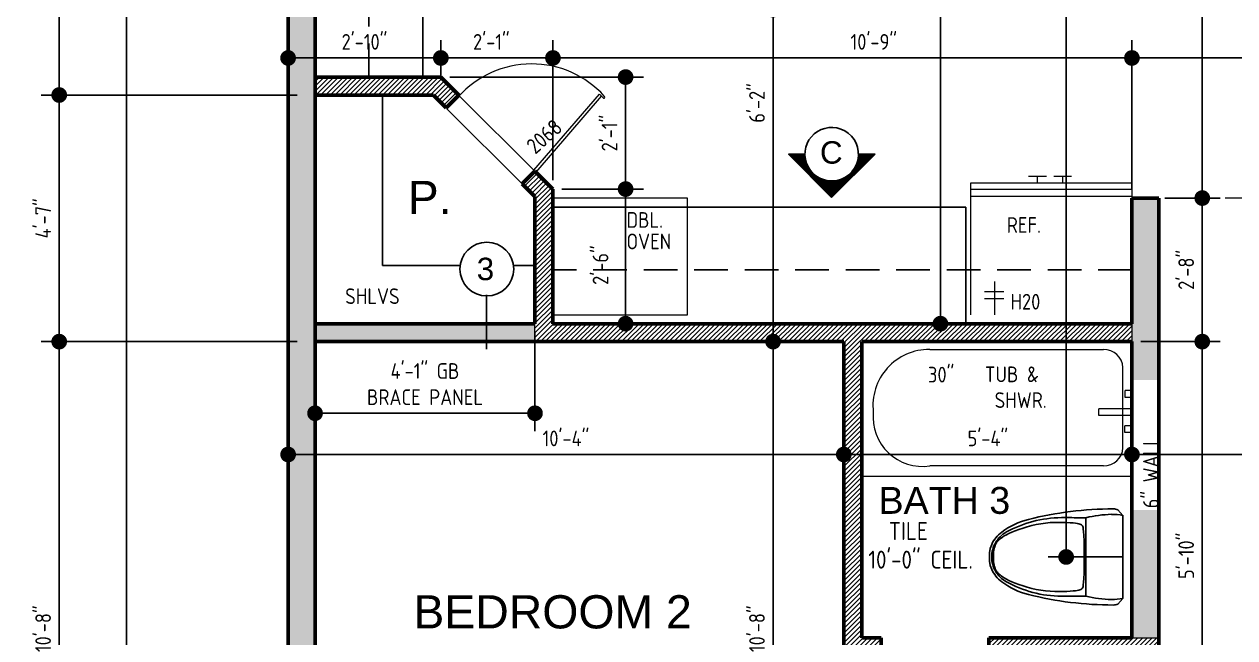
# Model space of a CAD drawing. Header units: feet. Extents: x 57903 to 63568, y -124112 to -112262.
# Drawn here: x 58261.1 to 58530.8, y -112778.9 to -112642.1 of the extents above; entities that cross this region are included whole.
import ezdxf

# ---------------------------------------------------------------- set-up
doc = ezdxf.new("R2010")
doc.units = ezdxf.units.FT
doc.header["$LTSCALE"] = 30
doc.header["$MEASUREMENT"] = 0
for name, pattern in [('DASHED2', [0.375, 0.25, -0.125]), ('HIDDEN', [0.375, 0.25, -0.125]), ('Solid', [0])]:
    doc.linetypes.add(name, pattern=pattern)
for name, color, linetype, lineweight in [('2', 2, 'Continuous', 35), ('DIMS', 137, 'Continuous', 15), ('DOORS', 157, 'Continuous', 9), ('DOORTEXT', 253, 'Continuous', 20), ('ELECTRICAL WALLS', 65, 'Continuous', 9), ('HATCH', 123, 'Continuous', 0), ('L1', 251, 'Continuous', 13), ('ROOM LBLS', 253, 'Continuous', 30), ('TEXT LBLS', 81, 'Continuous', 18), ('WALLS', 7, 'Continuous', 60)]:
    doc.layers.add(name, color=color, linetype=linetype, lineweight=lineweight)
doc.layers.add('CABS-FLOORPLAN', color=4, linetype='Continuous')
doc.layers.add('TEXT', color=7, linetype='Continuous')
doc.styles.add('ARCH', font='ARCHITXT.SHX')
doc.styles.add('SWIS72', font='swissel.ttf', dxfattribs={"height": 4.5})
doc.styles.add('TEXT1', font='ARCHITXT.shx')
doc.dimstyles.new('ARCHITECTURAL', dxfattribs={"dimtxt": 3.5, "dimasz": 3.5, "dimexe": 4, "dimexo": 2, "dimgap": 1.5, "dimtad": 1, "dimdec": 1, "dimzin": 3, "dimdsep": 46, "dimlunit": 4, "dimtxsty": 'ARCH', "dimblk": 'DOT', "dimcen": 0.0625, "dimadec": 0, "dimazin": 0, "dimtfac": 1, "dimtdec": 1, "dimtix": 1, "dimtofl": 0, "dimtmove": 1, "dimatfit": 2, "dimldrblk": 'DOTSMALL', "dimfxl": 1, "dimtolj": 1, "dimtzin": 0, "dimarcsym": 0})
pattern_1 = [(45, (-4579.4019, 10781.86935), (-0.530330086, 0.530330086), [])]

# ---------------------------------------------------------------- blocks, each defined once
blk = doc.blocks.new('TOILET1')
at = {"layer": 'CABS-FLOORPLAN', "color": 12}
for p, q in [((8.75, -10.25), (-8.75, -10.25)), ((-8.75, -10.25), (-8.71, -11.13)), ((8.75, -10.25), (8.71, -11.13))]:
    blk.add_line(p, q, dxfattribs=at)
blk.add_lwpolyline([(10.51, -3.11), (9.25, -2), (-9.25, -2), (-10.51, -3.11, 0.093331), (-10.71, -4.17, 0.061565), (-8.38, -23.04, 0.101081), (-5.53, -29.02, 0.125084), (-2.79, -31.24), (-1.9, -31.57), (-0.95, -31.74), (0, -31.77), (0.95, -31.74), (1.9, -31.57), (2.79, -31.24, 0.119506), (5.53, -29.02, 0.09972), (8.38, -23.04, 0.061521), (10.71, -4.17, 0.093352)], format="xyb", close=True, dxfattribs=at)
for points in [[(0, -10.65), (-2.05, -10.66), (-3.62, -10.68), (-4.8, -10.72), (-5.64, -10.77), (-6.21, -10.83), (-6.57, -10.89), (-6.79, -10.97), (-6.93, -11.05), (-6.93, -11.05), (-7.05, -11.14), (-7.15, -11.25), (-7.24, -11.4), (-7.32, -11.59), (-7.39, -11.84), (-7.46, -12.18), (-7.52, -12.6), (-7.58, -13.12), (-7.58, -13.12), (-7.63, -13.76), (-7.68, -14.51), (-7.71, -15.34), (-7.71, -16.24), (-7.7, -17.2), (-7.65, -18.21), (-7.55, -19.24), (-7.42, -20.28), (-7.42, -20.28), (-7.23, -21.31), (-7, -22.33), (-6.74, -23.33), (-6.45, -24.27), (-6.15, -25.17), (-5.83, -26), (-5.52, -26.75), (-5.22, -27.41), (-5.22, -27.41), (-4.94, -27.97), (-4.68, -28.44), (-4.44, -28.82), (-4.22, -29.13), (-4.02, -29.38), (-3.83, -29.58), (-3.67, -29.74), (-3.53, -29.87), (-3.53, -29.87), (-3.41, -29.98), (-3.3, -30.07), (-3.2, -30.14), (-3.1, -30.21), (-3.01, -30.27), (-2.91, -30.32), (-2.79, -30.38), (-2.66, -30.44), (-2.66, -30.44), (-2.51, -30.5), (-2.32, -30.57), (-2.09, -30.63), (-1.82, -30.7), (-1.48, -30.75), (-1.07, -30.81), (-0.58, -30.85), (0, -30.88)], [(0, -10.65), (2.05, -10.66), (3.62, -10.68), (4.8, -10.72), (5.64, -10.77), (6.21, -10.83), (6.57, -10.89), (6.79, -10.97), (6.93, -11.05), (6.93, -11.05), (7.05, -11.14), (7.15, -11.25), (7.24, -11.4), (7.32, -11.59), (7.39, -11.84), (7.46, -12.18), (7.52, -12.6), (7.58, -13.12), (7.58, -13.12), (7.63, -13.76), (7.68, -14.51), (7.71, -15.34), (7.71, -16.24), (7.7, -17.2), (7.65, -18.21), (7.55, -19.24), (7.42, -20.28), (7.42, -20.28), (7.23, -21.31), (7, -22.33), (6.74, -23.33), (6.45, -24.27), (6.15, -25.17), (5.83, -26), (5.52, -26.75), (5.22, -27.41), (5.22, -27.41), (4.94, -27.97), (4.68, -28.44), (4.44, -28.82), (4.22, -29.13), (4.02, -29.38), (3.83, -29.58), (3.67, -29.74), (3.53, -29.87), (3.53, -29.87), (3.41, -29.98), (3.3, -30.07), (3.2, -30.14), (3.1, -30.21), (3.01, -30.27), (2.91, -30.32), (2.79, -30.38), (2.66, -30.44), (2.66, -30.44), (2.51, -30.5), (2.32, -30.57), (2.09, -30.63), (1.82, -30.7), (1.48, -30.75), (1.07, -30.81), (0.58, -30.85), (0, -30.88)]]:
    blk.add_lwpolyline(points, dxfattribs=at)
for centre, radius, start, end in [((3.49, -4.54), 12.99, 168.7413, 180), ((-3.49, -4.54), 12.99, 0, 11.2587), ((19.71, -3.61), 29.23, 181.8205, 193.1357), ((-19.71, -3.61), 29.23, 346.8643, 358.1795), ((90.56, -14.61), 99.33, 177.9943, 180.6406), ((-90.56, -14.61), 99.33, 359.3594, 2.0057), ((17.19, -15.43), 25.96, 180.6406, 209.1162), ((-17.19, -15.43), 25.96, 330.8838, 359.3594), ((-0.15, -25.09), 6.11, 209.1162, 239.5441), ((0.15, -25.09), 6.11, 300.4559, 330.8838), ((0.04, -24.77), 6.48, 239.5441, 269.6202), ((-0.04, -24.77), 6.48, 270.3798, 300.4559)]:
    blk.add_arc(centre, radius, start, end, dxfattribs=at)
blk = doc.blocks.new('_Dot')
at = {"layer": 'DIMS', "color": 0, "lineweight": -2}
blk.add_line((-0.5, 0), (-1, 0), dxfattribs=at)
at = {"layer": 'DIMS', "color": 0, "const_width": 0.5}
blk.add_lwpolyline([(-0.25, 0, 1), (0.25, 0, 1)], format="xyb", close=True, dxfattribs=at)
blk = doc.blocks.new('*D440')
at = {"layer": 'Defpoints', "color": 0, "linetype": 'Solid', "transparency": 16777216}
for p in [(58507.91, -112738.03), (58507.91, -112748.87), (58569.91, -112750.87)]:
    blk.add_point(p, dxfattribs=at)
at = {"layer": 'DIMS', "color": 0, "linetype": 'Solid', "lineweight": -2, "transparency": 16777216}
for p, q in [((58507.91, -112746.87), (58507.91, -112734.03)), ((58569.91, -112748.87), (58569.91, -112734.03)), ((58566.41, -112738.03), (58511.41, -112738.03))]:
    blk.add_line(p, q, dxfattribs=at)
at = {"layer": 'DIMS', "color": 0, "linetype": 'Solid', "lineweight": -2, "transparency": 16777216, "xscale": 3.5, "yscale": 3.5, "zscale": 3.5, "rotation": 180}
blk.add_blockref('_Dot', (58507.91, -112738.03), dxfattribs=at)
at = {"layer": 'DIMS', "color": 0, "linetype": 'Solid', "lineweight": -2, "transparency": 16777216, "xscale": 3.5, "yscale": 3.5, "zscale": 3.5}
blk.add_blockref('_Dot', (58569.91, -112738.03), dxfattribs=at)
at = {"layer": 'DIMS', "color": 0, "linetype": 'Solid', "transparency": 16777216, "insert": (58541.03, -112734.45), "char_height": 3.5, "attachment_point": 5, "style": 'ARCH'}
blk.add_mtext('\\A1;5\'-2"', dxfattribs=at)
blk = doc.blocks.new('_DotSmall')
at = {"layer": 'DIMS', "color": 0, "const_width": 0.5}
blk.add_lwpolyline([(-0.0625, 0, 1), (0.0625, 0, 1)], format="xyb", close=True, dxfattribs=at)
blk = doc.blocks.new('*D441')
at = {"layer": 'Defpoints', "color": 0, "linetype": 'Solid', "transparency": 16777216}
for p in [(58443.72, -112738.03), (58443.72, -112742.87), (58507.91, -112748.87)]:
    blk.add_point(p, dxfattribs=at)
at = {"layer": 'DIMS', "color": 0, "linetype": 'Solid', "lineweight": -2, "transparency": 16777216}
for p, q in [((58443.72, -112740.87), (58443.72, -112734.03)), ((58507.91, -112746.87), (58507.91, -112734.03)), ((58504.41, -112738.03), (58447.22, -112738.03))]:
    blk.add_line(p, q, dxfattribs=at)
at = {"layer": 'DIMS', "color": 0, "linetype": 'Solid', "lineweight": -2, "transparency": 16777216, "xscale": 3.5, "yscale": 3.5, "zscale": 3.5, "rotation": 180}
blk.add_blockref('_Dot', (58443.72, -112738.03), dxfattribs=at)
at = {"layer": 'DIMS', "color": 0, "linetype": 'Solid', "lineweight": -2, "transparency": 16777216, "xscale": 3.5, "yscale": 3.5, "zscale": 3.5}
blk.add_blockref('_Dot', (58507.91, -112738.03), dxfattribs=at)
at = {"layer": 'DIMS', "color": 0, "linetype": 'Solid', "transparency": 16777216, "insert": (58475.81, -112734.45), "char_height": 3.5, "attachment_point": 5, "style": 'ARCH'}
blk.add_mtext('\\A1;5\'-4"', dxfattribs=at)
blk = doc.blocks.new('*D442')
at = {"layer": 'Defpoints', "color": 0, "linetype": 'Solid', "transparency": 16777216}
for p in [(58319.91, -112738.03), (58443.72, -112742.87), (58319.91, -112750.42)]:
    blk.add_point(p, dxfattribs=at)
at = {"layer": 'DIMS', "color": 0, "linetype": 'Solid', "lineweight": -2, "transparency": 16777216}
for p, q in [((58319.91, -112748.42), (58319.91, -112734.03)), ((58443.72, -112740.87), (58443.72, -112734.03)), ((58440.22, -112738.03), (58323.41, -112738.03))]:
    blk.add_line(p, q, dxfattribs=at)
at = {"layer": 'DIMS', "color": 0, "linetype": 'Solid', "lineweight": -2, "transparency": 16777216, "xscale": 3.5, "yscale": 3.5, "zscale": 3.5, "rotation": 180}
blk.add_blockref('_Dot', (58319.91, -112738.03), dxfattribs=at)
at = {"layer": 'DIMS', "color": 0, "linetype": 'Solid', "lineweight": -2, "transparency": 16777216, "xscale": 3.5, "yscale": 3.5, "zscale": 3.5}
blk.add_blockref('_Dot', (58443.72, -112738.03), dxfattribs=at)
at = {"layer": 'DIMS', "color": 0, "linetype": 'Solid', "transparency": 16777216, "insert": (58381.81, -112734.45), "char_height": 3.5, "attachment_point": 5, "style": 'ARCH'}
blk.add_mtext('\\A1;10\'-4"', dxfattribs=at)
blk = doc.blocks.new('*D581')
at = {"layer": 'Defpoints', "color": 0, "linetype": 'Solid', "transparency": 16777216}
for p in [(58569.91, -112649.64), (58507.91, -112680.87), (58569.91, -112680.87)]:
    blk.add_point(p, dxfattribs=at)
at = {"layer": 'DIMS', "color": 0, "linetype": 'Solid', "lineweight": -2, "transparency": 16777216}
for p, q in [((58507.91, -112678.87), (58507.91, -112645.64)), ((58569.91, -112678.87), (58569.91, -112645.64)), ((58511.41, -112649.64), (58566.41, -112649.64))]:
    blk.add_line(p, q, dxfattribs=at)
at = {"layer": 'DIMS', "color": 0, "linetype": 'Solid', "lineweight": -2, "transparency": 16777216, "xscale": 3.5, "yscale": 3.5, "zscale": 3.5, "rotation": 180}
blk.add_blockref('_Dot', (58507.91, -112649.64), dxfattribs=at)
at = {"layer": 'DIMS', "color": 0, "linetype": 'Solid', "lineweight": -2, "transparency": 16777216, "xscale": 3.5, "yscale": 3.5, "zscale": 3.5}
blk.add_blockref('_Dot', (58569.91, -112649.64), dxfattribs=at)
at = {"layer": 'DIMS', "color": 0, "linetype": 'Solid', "transparency": 16777216, "insert": (58538.91, -112646.05), "char_height": 3.5, "attachment_point": 5, "style": 'ARCH'}
blk.add_mtext('\\A1;5\'-2"', dxfattribs=at)
blk = doc.blocks.new('*D491')
at = {"layer": 'Defpoints', "color": 0, "linetype": 'Solid', "transparency": 16777216}
for p in [(58283.91, -112465.87), (58318.91, -112465.87, -0.39), (58306.59, -112810.87)]:
    blk.add_point(p, dxfattribs=at)
at = {"layer": 'DIMS', "color": 0, "linetype": 'Solid', "lineweight": -2, "transparency": 16777216}
for p, q in [((58316.91, -112465.87), (58279.91, -112465.87)), ((58283.91, -112807.37), (58283.91, -112469.37)), ((58304.59, -112810.87), (58279.91, -112810.87))]:
    blk.add_line(p, q, dxfattribs=at)
at = {"layer": 'DIMS', "color": 0, "linetype": 'Solid', "lineweight": -2, "transparency": 16777216, "xscale": 3.5, "yscale": 3.5, "zscale": 3.5}
for p, rotation in [((58283.91, -112465.87), 90), ((58283.91, -112810.87), 270)]:
    blk.add_blockref('_Dot', p, dxfattribs=dict(at, rotation=rotation))
at = {"layer": 'DIMS', "color": 0, "linetype": 'Solid', "transparency": 16777216, "insert": (58280.33, -112603.97), "char_height": 3.5, "attachment_point": 5, "rotation": 90, "style": 'ARCH'}
blk.add_mtext('\\A1;28\'-9"', dxfattribs=at)
blk = doc.blocks.new('*D497')
at = {"layer": 'Defpoints', "color": 0, "linetype": 'Solid', "transparency": 16777216}
for p in [(58268.91, -112712.87), (58323.91, -112712.87), (58323.91, -112840.87)]:
    blk.add_point(p, dxfattribs=at)
at = {"layer": 'DIMS', "color": 0, "linetype": 'Solid', "lineweight": -2, "transparency": 16777216}
for p, q in [((58321.91, -112712.87), (58264.91, -112712.87)), ((58268.91, -112837.37), (58268.91, -112716.37)), ((58321.91, -112840.87), (58264.91, -112840.87))]:
    blk.add_line(p, q, dxfattribs=at)
at = {"layer": 'DIMS', "color": 0, "linetype": 'Solid', "lineweight": -2, "transparency": 16777216, "xscale": 3.5, "yscale": 3.5, "zscale": 3.5}
for p, rotation in [((58268.91, -112712.87), 90), ((58268.91, -112840.87), 270)]:
    blk.add_blockref('_Dot', p, dxfattribs=dict(at, rotation=rotation))
at = {"layer": 'DIMS', "color": 0, "linetype": 'Solid', "transparency": 16777216, "insert": (58265.33, -112776.87), "char_height": 3.5, "attachment_point": 5, "rotation": 90, "style": 'ARCH'}
blk.add_mtext('\\A1;10\'-8"', dxfattribs=at)
blk = doc.blocks.new('*D498')
at = {"layer": 'Defpoints', "color": 0, "linetype": 'Solid', "transparency": 16777216}
for p in [(58268.91, -112657.9), (58323.91, -112657.9), (58323.91, -112712.87)]:
    blk.add_point(p, dxfattribs=at)
at = {"layer": 'DIMS', "color": 0, "linetype": 'Solid', "lineweight": -2, "transparency": 16777216}
for p, q in [((58321.91, -112657.9), (58264.91, -112657.9)), ((58268.91, -112709.37), (58268.91, -112661.4)), ((58321.91, -112712.87), (58264.91, -112712.87))]:
    blk.add_line(p, q, dxfattribs=at)
at = {"layer": 'DIMS', "color": 0, "linetype": 'Solid', "lineweight": -2, "transparency": 16777216, "xscale": 3.5, "yscale": 3.5, "zscale": 3.5}
for p, rotation in [((58268.91, -112657.9), 90), ((58268.91, -112712.87), 270)]:
    blk.add_blockref('_Dot', p, dxfattribs=dict(at, rotation=rotation))
at = {"layer": 'DIMS', "color": 0, "linetype": 'Solid', "transparency": 16777216, "insert": (58265.33, -112685.39), "char_height": 3.5, "attachment_point": 5, "rotation": 90, "style": 'ARCH'}
blk.add_mtext('\\A1;4\'-7"', dxfattribs=at)
blk = doc.blocks.new('*D499')
at = {"layer": 'Defpoints', "color": 0, "linetype": 'Solid', "transparency": 16777216}
for p in [(58253.91, -112396.87), (58319.91, -112396.87), (58319.91, -113188.87)]:
    blk.add_point(p, dxfattribs=at)
at = {"layer": 'DIMS', "color": 0, "linetype": 'Solid', "lineweight": -2, "transparency": 16777216}
for p, q in [((58317.91, -112396.87), (58249.91, -112396.87)), ((58253.91, -113185.37), (58253.91, -112400.37)), ((58317.91, -113188.87), (58249.91, -113188.87))]:
    blk.add_line(p, q, dxfattribs=at)
at = {"layer": 'DIMS', "color": 0, "linetype": 'Solid', "lineweight": -2, "transparency": 16777216, "xscale": 3.5, "yscale": 3.5, "zscale": 3.5}
for p, rotation in [((58253.91, -112396.87), 90), ((58253.91, -113188.87), 270)]:
    blk.add_blockref('_Dot', p, dxfattribs=dict(at, rotation=rotation))
at = {"layer": 'DIMS', "color": 0, "linetype": 'Solid', "transparency": 16777216, "insert": (58250.33, -112792.87), "char_height": 3.5, "attachment_point": 5, "rotation": 90, "style": 'ARCH'}
blk.add_mtext('\\A1;66\'-0"', dxfattribs=at)
blk = doc.blocks.new('*D501')
at = {"layer": 'Defpoints', "color": 0, "linetype": 'Solid', "transparency": 16777216}
for p in [(58268.91, -112396.87), (58319.91, -112396.87), (58323.91, -112657.9)]:
    blk.add_point(p, dxfattribs=at)
at = {"layer": 'DIMS', "color": 0, "linetype": 'Solid', "lineweight": -2, "transparency": 16777216}
for p, q in [((58317.91, -112396.87), (58264.91, -112396.87)), ((58268.91, -112654.4), (58268.91, -112400.37)), ((58321.91, -112657.9), (58264.91, -112657.9))]:
    blk.add_line(p, q, dxfattribs=at)
at = {"layer": 'DIMS', "color": 0, "linetype": 'Solid', "lineweight": -2, "transparency": 16777216, "xscale": 3.5, "yscale": 3.5, "zscale": 3.5}
for p, rotation in [((58268.91, -112396.87), 90), ((58268.91, -112657.9), 270)]:
    blk.add_blockref('_Dot', p, dxfattribs=dict(at, rotation=rotation))
at = {"layer": 'DIMS', "color": 0, "linetype": 'Solid', "transparency": 16777216, "insert": (58265.33, -112527.39), "char_height": 3.5, "attachment_point": 5, "rotation": 90, "style": 'ARCH'}
blk.add_mtext('\\A1;21\'-9"', dxfattribs=at)
blk = doc.blocks.new('*D505')
at = {"layer": 'Defpoints', "color": 0, "linetype": 'Solid', "transparency": 16777216}
for p in [(58404.56, -112712.87), (58427.95, -112712.87), (58404.56, -112840.87)]:
    blk.add_point(p, dxfattribs=at)
at = {"layer": 'DIMS', "color": 0, "linetype": 'Solid', "lineweight": -2, "transparency": 16777216}
for p, q in [((58406.56, -112712.87), (58431.95, -112712.87)), ((58427.95, -112837.37), (58427.95, -112716.37)), ((58406.56, -112840.87), (58431.95, -112840.87))]:
    blk.add_line(p, q, dxfattribs=at)
at = {"layer": 'DIMS', "color": 0, "linetype": 'Solid', "lineweight": -2, "transparency": 16777216, "xscale": 3.5, "yscale": 3.5, "zscale": 3.5}
for p, rotation in [((58427.95, -112712.87), 90), ((58427.95, -112840.87), 270)]:
    blk.add_blockref('_Dot', p, dxfattribs=dict(at, rotation=rotation))
at = {"layer": 'DIMS', "color": 0, "linetype": 'Solid', "transparency": 16777216, "insert": (58424.37, -112776.87), "char_height": 3.5, "attachment_point": 5, "rotation": 90, "style": 'ARCH'}
blk.add_mtext('\\A1;10\'-8"', dxfattribs=at)
blk = doc.blocks.new('*D510')
at = {"layer": 'Defpoints', "color": 0, "linetype": 'Solid', "transparency": 16777216}
for p in [(58507.91, -112712.87), (58523.58, -112712.87), (58509.91, -112782.87)]:
    blk.add_point(p, dxfattribs=at)
at = {"layer": 'DIMS', "color": 0, "linetype": 'Solid', "lineweight": -2, "transparency": 16777216}
for p, q in [((58509.91, -112712.87), (58527.58, -112712.87)), ((58523.58, -112779.37), (58523.58, -112716.37)), ((58511.91, -112782.87), (58527.58, -112782.87))]:
    blk.add_line(p, q, dxfattribs=at)
at = {"layer": 'DIMS', "color": 0, "linetype": 'Solid', "lineweight": -2, "transparency": 16777216, "xscale": 3.5, "yscale": 3.5, "zscale": 3.5}
for p, rotation in [((58523.58, -112712.87), 90), ((58523.58, -112782.87), 270)]:
    blk.add_blockref('_Dot', p, dxfattribs=dict(at, rotation=rotation))
at = {"layer": 'DIMS', "color": 0, "linetype": 'Solid', "transparency": 16777216, "insert": (58520, -112760.63), "char_height": 3.5, "attachment_point": 5, "rotation": 90, "style": 'ARCH'}
blk.add_mtext('\\A1;5\'-10"', dxfattribs=at)
blk = doc.blocks.new('*D511')
at = {"layer": 'Defpoints', "color": 0, "linetype": 'Solid', "transparency": 16777216}
for p in [(58512.89, -112396.87), (58523.58, -112396.87), (58513.24, -112680.87)]:
    blk.add_point(p, dxfattribs=at)
at = {"layer": 'DIMS', "color": 0, "linetype": 'Solid', "lineweight": -2, "transparency": 16777216}
for p, q in [((58514.89, -112396.87), (58527.58, -112396.87)), ((58523.58, -112677.37), (58523.58, -112400.37)), ((58515.24, -112680.87), (58527.58, -112680.87))]:
    blk.add_line(p, q, dxfattribs=at)
at = {"layer": 'DIMS', "color": 0, "linetype": 'Solid', "lineweight": -2, "transparency": 16777216, "xscale": 3.5, "yscale": 3.5, "zscale": 3.5}
for p, rotation in [((58523.58, -112396.87), 90), ((58523.58, -112680.87), 270)]:
    blk.add_blockref('_Dot', p, dxfattribs=dict(at, rotation=rotation))
at = {"layer": 'DIMS', "color": 0, "linetype": 'Solid', "transparency": 16777216, "insert": (58520, -112484.74), "char_height": 3.5, "attachment_point": 5, "rotation": 90, "style": 'ARCH'}
blk.add_mtext('\\A1;23\'-8"', dxfattribs=at)
blk = doc.blocks.new('*D550')
at = {"layer": 'Defpoints', "color": 0, "linetype": 'Solid', "transparency": 16777216}
for p in [(58493.25, -112396.87), (58498.64, -112396.87), (58507.91, -112760.87)]:
    blk.add_point(p, dxfattribs=at)
at = {"layer": 'DIMS', "color": 0, "linetype": 'Solid', "lineweight": -2, "transparency": 16777216}
for p, q in [((58496.64, -112396.87), (58489.25, -112396.87)), ((58493.25, -112757.37), (58493.25, -112400.37)), ((58505.91, -112760.87), (58489.25, -112760.87))]:
    blk.add_line(p, q, dxfattribs=at)
at = {"layer": 'DIMS', "color": 0, "linetype": 'Solid', "lineweight": -2, "transparency": 16777216, "xscale": 3.5, "yscale": 3.5, "zscale": 3.5}
for p, rotation in [((58493.25, -112396.87), 90), ((58493.25, -112760.87), 270)]:
    blk.add_blockref('_Dot', p, dxfattribs=dict(at, rotation=rotation))
at = {"layer": 'DIMS', "color": 0, "linetype": 'Solid', "transparency": 16777216, "insert": (58489.67, -112465.08), "char_height": 3.5, "attachment_point": 5, "rotation": 90, "style": 'ARCH'}
blk.add_mtext('\\A1;30\'-4" TO CL. TO W.C.', dxfattribs=at)
blk = doc.blocks.new('*D575')
at = {"layer": 'Defpoints', "color": 0, "linetype": 'Solid', "transparency": 16777216}
for p in [(58378.91, -112649.64), (58353.94, -112656.28), (58378.91, -112678.87)]:
    blk.add_point(p, dxfattribs=at)
at = {"layer": 'DIMS', "color": 0, "linetype": 'Solid', "lineweight": -2, "transparency": 16777216}
for p, q in [((58353.94, -112654.28), (58353.94, -112645.64)), ((58378.91, -112676.87), (58378.91, -112645.64)), ((58357.44, -112649.64), (58375.41, -112649.64))]:
    blk.add_line(p, q, dxfattribs=at)
at = {"layer": 'DIMS', "color": 0, "linetype": 'Solid', "lineweight": -2, "transparency": 16777216, "xscale": 3.5, "yscale": 3.5, "zscale": 3.5, "rotation": 180}
blk.add_blockref('_Dot', (58353.94, -112649.64), dxfattribs=at)
at = {"layer": 'DIMS', "color": 0, "linetype": 'Solid', "lineweight": -2, "transparency": 16777216, "xscale": 3.5, "yscale": 3.5, "zscale": 3.5}
blk.add_blockref('_Dot', (58378.91, -112649.64), dxfattribs=at)
at = {"layer": 'DIMS', "color": 0, "linetype": 'Solid', "transparency": 16777216, "insert": (58365.19, -112646.05), "char_height": 3.5, "attachment_point": 5, "style": 'ARCH'}
blk.add_mtext('\\A1;2\'-1"', dxfattribs=at)
blk = doc.blocks.new('*D576')
at = {"layer": 'Defpoints', "color": 0, "linetype": 'Solid', "transparency": 16777216}
for p in [(58507.91, -112649.64), (58378.91, -112678.87), (58507.91, -112680.87)]:
    blk.add_point(p, dxfattribs=at)
at = {"layer": 'DIMS', "color": 0, "linetype": 'Solid', "lineweight": -2, "transparency": 16777216}
for p, q in [((58378.91, -112676.87), (58378.91, -112645.64)), ((58507.91, -112678.87), (58507.91, -112645.64)), ((58382.41, -112649.64), (58504.41, -112649.64))]:
    blk.add_line(p, q, dxfattribs=at)
at = {"layer": 'DIMS', "color": 0, "linetype": 'Solid', "lineweight": -2, "transparency": 16777216, "xscale": 3.5, "yscale": 3.5, "zscale": 3.5, "rotation": 180}
blk.add_blockref('_Dot', (58378.91, -112649.64), dxfattribs=at)
at = {"layer": 'DIMS', "color": 0, "linetype": 'Solid', "lineweight": -2, "transparency": 16777216, "xscale": 3.5, "yscale": 3.5, "zscale": 3.5}
blk.add_blockref('_Dot', (58507.91, -112649.64), dxfattribs=at)
at = {"layer": 'DIMS', "color": 0, "linetype": 'Solid', "transparency": 16777216, "insert": (58450.4, -112646.05), "char_height": 3.5, "attachment_point": 5, "style": 'ARCH'}
blk.add_mtext('\\A1;10\'-9"', dxfattribs=at)
blk = doc.blocks.new('*D475')
at = {"layer": 'Defpoints', "color": 0, "linetype": 'Solid', "transparency": 16777216}
for p in [(58378.91, -112678.87), (58395.1, -112678.87), (58378.91, -112708.87)]:
    blk.add_point(p, dxfattribs=at)
at = {"layer": 'DIMS', "color": 0, "linetype": 'Solid', "lineweight": -2, "transparency": 16777216}
for p, q in [((58380.91, -112678.87), (58399.1, -112678.87)), ((58395.1, -112705.37), (58395.1, -112682.37)), ((58380.91, -112708.87), (58399.1, -112708.87))]:
    blk.add_line(p, q, dxfattribs=at)
at = {"layer": 'DIMS', "color": 0, "linetype": 'Solid', "lineweight": -2, "transparency": 16777216, "xscale": 3.5, "yscale": 3.5, "zscale": 3.5}
for p, rotation in [((58395.1, -112678.87), 90), ((58395.1, -112708.87), 270)]:
    blk.add_blockref('_Dot', p, dxfattribs=dict(at, rotation=rotation))
at = {"layer": 'DIMS', "color": 0, "linetype": 'Solid', "transparency": 16777216, "insert": (58389.51, -112695.81), "char_height": 3.5, "attachment_point": 5, "rotation": 90, "style": 'ARCH'}
blk.add_mtext('\\A1;2\'-6"', dxfattribs=at)
blk = doc.blocks.new('*D476')
at = {"layer": 'Defpoints', "color": 0, "linetype": 'Solid', "transparency": 16777216}
for p in [(58353.94, -112653.9), (58395.1, -112653.9), (58378.91, -112678.87)]:
    blk.add_point(p, dxfattribs=at)
at = {"layer": 'DIMS', "color": 0, "linetype": 'Solid', "lineweight": -2, "transparency": 16777216}
for p, q in [((58355.94, -112653.9), (58399.1, -112653.9)), ((58395.1, -112675.37), (58395.1, -112657.4)), ((58380.91, -112678.87), (58399.1, -112678.87))]:
    blk.add_line(p, q, dxfattribs=at)
at = {"layer": 'DIMS', "color": 0, "linetype": 'Solid', "lineweight": -2, "transparency": 16777216, "xscale": 3.5, "yscale": 3.5, "zscale": 3.5}
for p, rotation in [((58395.1, -112653.9), 90), ((58395.1, -112678.87), 270)]:
    blk.add_blockref('_Dot', p, dxfattribs=dict(at, rotation=rotation))
at = {"layer": 'DIMS', "color": 0, "linetype": 'Solid', "transparency": 16777216, "insert": (58391.52, -112666.39), "char_height": 3.5, "attachment_point": 5, "rotation": 90, "style": 'ARCH'}
blk.add_mtext('\\A1;2\'-1"', dxfattribs=at)
blk = doc.blocks.new('*D477')
at = {"layer": 'Defpoints', "color": 0, "linetype": 'Solid', "transparency": 16777216}
for p in [(58422.56, -112638.87, 0), (58427.95, -112638.87), (58415.64, -112712.87)]:
    blk.add_point(p, dxfattribs=at)
at = {"layer": 'DIMS', "color": 0, "linetype": 'Solid', "lineweight": -2, "transparency": 16777216}
for p, q in [((58424.56, -112638.87), (58431.95, -112638.87)), ((58427.95, -112709.37), (58427.95, -112642.37)), ((58417.64, -112712.87), (58431.95, -112712.87))]:
    blk.add_line(p, q, dxfattribs=at)
at = {"layer": 'DIMS', "color": 0, "linetype": 'Solid', "lineweight": -2, "transparency": 16777216, "xscale": 3.5, "yscale": 3.5, "zscale": 3.5}
for p, rotation in [((58427.95, -112638.87), 90), ((58427.95, -112712.87), 270)]:
    blk.add_blockref('_Dot', p, dxfattribs=dict(at, rotation=rotation))
at = {"layer": 'DIMS', "color": 0, "linetype": 'Solid', "transparency": 16777216, "insert": (58424.37, -112659.67), "char_height": 3.5, "attachment_point": 5, "rotation": 90, "style": 'ARCH'}
blk.add_mtext('\\A1;6\'-2"', dxfattribs=at)
blk = doc.blocks.new('*D478')
at = {"layer": 'Defpoints', "color": 0, "linetype": 'Solid', "transparency": 16777216}
for p in [(58519.91, -112680.87), (58523.58, -112680.87), (58507.91, -112712.87)]:
    blk.add_point(p, dxfattribs=at)
at = {"layer": 'DIMS', "color": 0, "linetype": 'Solid', "lineweight": -2, "transparency": 16777216}
for p, q in [((58521.91, -112680.87), (58527.58, -112680.87)), ((58523.58, -112709.37), (58523.58, -112684.37)), ((58509.91, -112712.87), (58527.58, -112712.87))]:
    blk.add_line(p, q, dxfattribs=at)
at = {"layer": 'DIMS', "color": 0, "linetype": 'Solid', "lineweight": -2, "transparency": 16777216, "xscale": 3.5, "yscale": 3.5, "zscale": 3.5}
for p, rotation in [((58523.58, -112680.87), 90), ((58523.58, -112712.87), 270)]:
    blk.add_blockref('_Dot', p, dxfattribs=dict(at, rotation=rotation))
at = {"layer": 'DIMS', "color": 0, "linetype": 'Solid', "transparency": 16777216, "insert": (58520, -112696.87), "char_height": 3.5, "attachment_point": 5, "rotation": 90, "style": 'ARCH'}
blk.add_mtext('\\A1;2\'-8"', dxfattribs=at)
blk = doc.blocks.new('*D479')
at = {"layer": 'Defpoints', "color": 0, "linetype": 'Solid', "transparency": 16777216}
for p in [(58353.94, -112649.64), (58319.91, -112653.3), (58353.94, -112653.9)]:
    blk.add_point(p, dxfattribs=at)
at = {"layer": 'DIMS', "color": 0, "linetype": 'Solid', "lineweight": -2, "transparency": 16777216}
for p, q in [((58319.91, -112651.3), (58319.91, -112645.64)), ((58353.94, -112651.9), (58353.94, -112645.64)), ((58323.41, -112649.64), (58350.44, -112649.64))]:
    blk.add_line(p, q, dxfattribs=at)
at = {"layer": 'DIMS', "color": 0, "linetype": 'Solid', "lineweight": -2, "transparency": 16777216, "xscale": 3.5, "yscale": 3.5, "zscale": 3.5, "rotation": 180}
blk.add_blockref('_Dot', (58319.91, -112649.64), dxfattribs=at)
at = {"layer": 'DIMS', "color": 0, "linetype": 'Solid', "lineweight": -2, "transparency": 16777216, "xscale": 3.5, "yscale": 3.5, "zscale": 3.5}
blk.add_blockref('_Dot', (58353.94, -112649.64), dxfattribs=at)
at = {"layer": 'DIMS', "color": 0, "linetype": 'Solid', "transparency": 16777216, "insert": (58336.92, -112646.05), "char_height": 3.5, "attachment_point": 5, "style": 'ARCH'}
blk.add_mtext('\\A1;2\'-10"', dxfattribs=at)
blk = doc.blocks.new('*D562')
at = {"layer": 'Defpoints', "color": 0, "linetype": 'Solid', "transparency": 16777216}
for p in [(58374.91, -112708.87), (58325.91, -112712.87, -0.1), (58374.91, -112728.84)]:
    blk.add_point(p, dxfattribs=at)
at = {"layer": 'DIMS', "color": 0, "linetype": 'Solid', "lineweight": -2, "transparency": 16777216}
for p, q in [((58374.91, -112710.87), (58374.91, -112732.84)), ((58325.91, -112714.87), (58325.91, -112732.84)), ((58329.41, -112728.84), (58371.41, -112728.84))]:
    blk.add_line(p, q, dxfattribs=at)
at = {"layer": 'DIMS', "color": 0, "linetype": 'Solid', "lineweight": -2, "transparency": 16777216, "xscale": 3.5, "yscale": 3.5, "zscale": 3.5, "rotation": 180}
blk.add_blockref('_Dot', (58325.91, -112728.84), dxfattribs=at)
at = {"layer": 'DIMS', "color": 0, "linetype": 'Solid', "lineweight": -2, "transparency": 16777216, "xscale": 3.5, "yscale": 3.5, "zscale": 3.5}
blk.add_blockref('_Dot', (58374.91, -112728.84), dxfattribs=at)
at = {"layer": 'DIMS', "color": 0, "linetype": 'Solid', "transparency": 16777216, "insert": (58350.41, -112722.34), "char_height": 3.5, "attachment_point": 5, "style": 'ARCH'}
blk.add_mtext('\\A1;4\'-1" GB\\PBRACE PANEL', dxfattribs=at)
blk = doc.blocks.new('*D594')
at = {"layer": 'Defpoints', "color": 0, "linetype": 'Solid', "transparency": 16777216}
for p in [(58465.24, -112402.87), (58470.91, -112402.87), (58470.91, -112708.87)]:
    blk.add_point(p, dxfattribs=at)
at = {"layer": 'DIMS', "color": 0, "linetype": 'Solid', "lineweight": -2, "transparency": 16777216}
for p, q in [((58468.91, -112402.87), (58461.24, -112402.87)), ((58465.24, -112705.37), (58465.24, -112406.37)), ((58468.91, -112708.87), (58461.24, -112708.87))]:
    blk.add_line(p, q, dxfattribs=at)
at = {"layer": 'DIMS', "color": 0, "linetype": 'Solid', "lineweight": -2, "transparency": 16777216, "xscale": 3.5, "yscale": 3.5, "zscale": 3.5}
for p, rotation in [((58465.24, -112402.87), 90), ((58465.24, -112708.87), 270)]:
    blk.add_blockref('_Dot', p, dxfattribs=dict(at, rotation=rotation))
at = {"layer": 'DIMS', "color": 0, "linetype": 'Solid', "transparency": 16777216, "insert": (58461.66, -112555.87), "char_height": 3.5, "attachment_point": 5, "rotation": 90, "style": 'ARCH'}
blk.add_mtext('\\A1;25\'-6"', dxfattribs=at)

msp = doc.modelspace()

# ---------------------------------------------------------------- hatches: boundary and pattern name
at = {"layer": 'HATCH'}
h = msp.add_hatch(color=9, dxfattribs=at)
h.dxf.hatch_style = 1
h.set_gradient(color1=(199, 200, 202), color2=(147, 149, 152), name='INVCYLINDER')
h.paths.add_polyline_path([(58325.91, -112495.87), (58319.93, -112495.87), (58319.93, -112792.87), (58325.91, -112792.87)])
h.paths.add_polyline_path([(58322.69, -112588.78), (58322.69, -112597.11), (58320.98, -112597.11), (58320.98, -112588.78)], flags=16)
at = {"layer": 'HATCH', "linetype": 'Solid'}
h = msp.add_hatch(dxfattribs=at)
h.set_pattern_fill('ANSI31', color=256, scale=6, style=0)
h.set_pattern_definition(pattern_1)
h.paths.add_polyline_path([(58353.94, -112653.9), (58325.91, -112653.9), (58325.91, -112657.9), (58352.28, -112657.9), (58355.11, -112660.73), (58357.94, -112657.9)])
h = msp.add_hatch(dxfattribs=at)
h.set_pattern_fill('ANSI31', color=256, scale=6, style=0)
h.set_pattern_definition(pattern_1)
h.paths.add_polyline_path([(58507.91, -112708.87), (58378.91, -112708.87), (58378.91, -112678.87), (58374.91, -112674.87), (58372.08, -112677.7), (58374.91, -112680.53), (58374.91, -112708.87), (58374.91, -112712.87), (58443.72, -112712.87), (58443.72, -112836.87), (58439.91, -112836.87), (58439.91, -112840.87), (58452.03, -112840.87), (58452.03, -112836.87), (58447.72, -112836.87), (58447.72, -112782.87), (58452.03, -112782.87), (58452.03, -112778.87), (58447.72, -112778.87), (58447.72, -112712.87), (58507.91, -112712.87)])
at = {"layer": 'HATCH'}
h = msp.add_hatch(color=9, dxfattribs=at)
h.dxf.hatch_style = 1
h.set_gradient(color1=(199, 200, 202), color2=(147, 149, 152), name='INVCYLINDER')
h.paths.add_polyline_path([(58446.29, -112711.48), (58446.29, -112711.34), (58445.93, -112711.34), (58445.93, -112711.48)])
h.paths.add_polyline_path([(58573.91, -112752.87), (58637.91, -112752.87), (58641.91, -112752.87), (58665.91, -112752.87), (58665.91, -112758.87), (58601.91, -112758.87), (58597.91, -112758.87), (58573.91, -112758.87)])
h.paths.add_polyline_path([(58634.42, -112758.87), (58607.47, -112758.87), (58607.47, -112752.87), (58634.42, -112752.87)], flags=17)
h.paths.add_polyline_path([(58507.91, -112750.37), (58513.91, -112750.37), (58513.91, -112778.87), (58507.91, -112778.87)])
h.paths.add_polyline_path([(58513.91, -112721.39), (58507.91, -112721.39), (58507.91, -112712.87), (58507.91, -112708.87), (58507.91, -112680.87), (58513.91, -112680.87)])
at = {"layer": 'HATCH', "linetype": 'Solid'}
msp.add_hatch(color=256, dxfattribs=at).paths.add_polyline_path([(58374.91, -112708.87), (58325.91, -112708.87), (58325.91, -112712.87), (58374.91, -112712.87)])
h = msp.add_hatch(dxfattribs=at)
h.set_pattern_fill('ANSI31', color=256, scale=6, style=0)
h.set_pattern_definition([(45, (-4769.7873, 7351.452), (-0.530330086, 0.530330086), [])])
h.paths.add_polyline_path([(58476.03, -112778.87), (58507.91, -112778.87), (58513.91, -112778.87), (58513.91, -112840.87), (58476.03, -112840.87), (58476.03, -112836.87), (58509.91, -112836.87), (58509.91, -112782.87), (58476.03, -112782.87)])
at = {"layer": 'TEXT'}
h = msp.add_hatch(dxfattribs=at)
h.set_pattern_fill('ANSI31', color=256, scale=0.794108, angle=180, style=0)
h.set_pattern_definition([(225, (93320.04428, -121143.264), (0.07018988067, -0.07018988067), [])])
h.paths.add_polyline_path([(58441.01, -112680.75), (58450.67, -112671.09), (58446.97, -112671.09, -0.781311), (58435.75, -112673.89, -0.122769), (58435.06, -112671.09), (58431.36, -112671.09)])

# ---------------------------------------------------------------- linework, layer by layer
at = {"layer": 'CABS-FLOORPLAN', "color": 4, "linetype": 'HIDDEN'}
for p, q in [((58337.91, -112653.9, 0.1), (58337.91, -112531.88, -0.82)), ((58337.91, -112653.9), (58337.91, -112649.1)), ((58507.91, -112696.87), (58378.91, -112696.87))]:
    msp.add_line(p, q, dxfattribs=at)
at = {"layer": 'CABS-FLOORPLAN', "color": 4}
for p, q in [((58349.91, -112653.9, -0.03), (58349.91, -112531.85, -0.77)), ((58340.91, -112657.9), (58340.91, -112695.87)), ((58470.91, -112682.87), (58378.91, -112682.87)), ((58470.88, -112682.87), (58469.88, -112682.87)), ((58470.91, -112682.87), (58470.91, -112708.87)), ((58358.23, -112695.87), (58340.91, -112695.87)), ((58374.91, -112695.87), (58370.12, -112695.87))]:
    msp.add_line(p, q, dxfattribs=at)
at = {"layer": 'DIMS', "linetype": 'Solid'}
msp.add_line((58374.91, -112712.87), (58374.91, -112708.87), dxfattribs=at)
at = {"layer": 'DOORS'}
for p, q in [((58374.68, -112674.65), (58389.26, -112657.68)), ((58375.16, -112675.12), (58389.74, -112658.15)), ((58390.18, -112658.58), (58389.26, -112657.68)), ((58389.56, -112657.37), (58389.57, -112657.37))]:
    msp.add_line(p, q, dxfattribs=at)
for centre, radius, start, end in [((58374.16, -112672.81), 21.85, 42.1884, 138.1675), ((58390.27, -112658.48), 0.134, 225.6637, 324.5579), ((58390.11, -112658.37), 0.336, 324.5579, 44.6715)]:
    msp.add_arc(centre, radius, start, end, dxfattribs=at)
at = {"layer": 'ELECTRICAL WALLS', "color": 251}
for p, q in [((58462.85, -112714.61), (58501.6, -112714.61)), ((58505.91, -112736.56), (58505.91, -112718.61)), ((58507.91, -112723.79), (58506.41, -112723.79)), ((58506.41, -112725.29), (58506.41, -112723.79)), ((58507.91, -112725.29), (58506.41, -112725.29)), ((58507.91, -112727.86), (58500.52, -112727.86)), ((58500.52, -112729.36), (58500.52, -112727.86)), ((58507.91, -112729.36), (58500.52, -112729.36)), ((58506.35, -112733.13), (58506.35, -112731.63)), ((58507.91, -112731.63), (58506.35, -112731.63)), ((58507.91, -112733.13), (58506.35, -112733.13)), ((58501.6, -112740.56), (58462.85, -112740.56)), ((58447.72, -112742.87), (58507.91, -112742.87))]:
    msp.add_line(p, q, dxfattribs=at)
for centre, radius, start, end in [((58462.76, -112727.17), 12.56, 89.609, 186.5885), ((58501.64, -112718.89), 4.28, 3.6878, 90.5901), ((58461.22, -112729.69), 10.99, 174.3528, 278.5204), ((58501.64, -112736.29), 4.28, 269.4099, 356.3122)]:
    msp.add_arc(centre, radius, start, end, dxfattribs=at)
at = {"layer": 'HATCH', "linetype": 'Solid'}
for p, q in [((58507.91, -112708.87), (58507.91, -112712.87)), ((58507.91, -112778.87), (58513.91, -112778.87))]:
    msp.add_line(p, q, dxfattribs=at)
at = {"layer": 'L1'}
for p, q in [((58358.03, -112658.06), (58375, -112675.03)), ((58355.2, -112660.89), (58372.17, -112677.86)), ((58507.91, -112677.52), (58471.91, -112677.52)), ((58471.91, -112677.52), (58471.91, -112706.87)), ((58488.88, -112676.06), (58484.88, -112676.06)), ((58486.88, -112677.52), (58486.88, -112676.06)), ((58494.48, -112676.06), (58490.48, -112676.06)), ((58492.48, -112677.52), (58492.48, -112676.06)), ((58507.91, -112677.52), (58507.91, -112706.87)), ((58507.87, -112678.99), (58471.87, -112678.99)), ((58470.88, -112682.87), (58469.88, -112682.87)), ((58507.91, -112680.52), (58471.91, -112680.52)), ((58507.91, -112680.87), (58507.91, -112706.87)), ((58471.91, -112694.87), (58471.91, -112706.87)), ((58475.09, -112701.73), (58479.35, -112701.73)), ((58477.35, -112706.87), (58477.35, -112699.44)), ((58475.09, -112703.29), (58479.35, -112703.29))]:
    msp.add_line(p, q, dxfattribs=at)
at = {"layer": 'L1', "linetype": 'DASHED2'}
msp.add_line((58569.91, -112680.87), (58513.91, -112680.87), dxfattribs=at)
at = {"layer": 'L1'}
msp.add_lwpolyline([(58378.91, -112706.87), (58408.91, -112706.87), (58408.91, -112680.87), (58378.91, -112680.87)], close=True, dxfattribs=at)
at = {"layer": 'TEXT'}
for p, q in [((58431.36, -112671.09), (58441.01, -112680.75)), ((58431.36, -112671.09), (58435.06, -112671.09)), ((58450.67, -112671.09), (58441.01, -112680.75)), ((58450.67, -112671.09), (58446.97, -112671.09)), ((58364.13, -112714.56), (58364.13, -112702.43))]:
    msp.add_line(p, q, dxfattribs=at)
msp.add_circle((58364.18, -112696.69), 6, dxfattribs=at)
for start, end in [(70.2992, 207.9964), (207.9964, 70.2992)]:
    msp.add_arc((58441.01, -112671.09), 5.96, start, end, dxfattribs=at)
at = {"layer": 'WALLS'}
for p, q in [((58319.91, -112495.87, -0.39), (58319.91, -112792.87)), ((58325.91, -112495.87, -0.39), (58325.91, -112792.87)), ((58353.94, -112653.9), (58325.91, -112653.9)), ((58353.94, -112653.9), (58357.94, -112657.9)), ((58325.91, -112657.9), (58325.91, -112708.87)), ((58352.28, -112657.9), (58325.91, -112657.9)), ((58352.28, -112657.9), (58355.11, -112660.73)), ((58357.94, -112657.9), (58355.11, -112660.73)), ((58355.11, -112660.73), (58357.94, -112657.9)), ((58355.11, -112660.73), (58357.94, -112657.9)), ((58319.91, -112660.87), (58319.91, -112708.87)), ((58374.91, -112674.87), (58372.08, -112677.7)), ((58372.08, -112677.7), (58374.91, -112674.87)), ((58374.91, -112674.87), (58377.74, -112677.7)), ((58374.91, -112674.87), (58378.91, -112678.87)), ((58372.08, -112677.7), (58374.91, -112680.53)), ((58378.91, -112678.87), (58378.91, -112708.87)), ((58374.91, -112680.53), (58374.91, -112708.87)), ((58513.91, -112680.87), (58507.91, -112680.87)), ((58507.91, -112680.87), (58507.91, -112708.87)), ((58513.91, -112680.87), (58513.91, -112840.87)), ((58374.91, -112708.87), (58325.91, -112708.87)), ((58507.91, -112708.87), (58378.91, -112708.87)), ((58369.91, -112712.87), (58325.91, -112712.87)), ((58443.72, -112712.87), (58325.91, -112712.87)), ((58369.91, -112712.87), (58325.91, -112712.87)), ((58443.72, -112712.87), (58443.72, -112836.87)), ((58447.72, -112712.87), (58447.72, -112778.87)), ((58447.72, -112712.87), (58447.72, -112778.87)), ((58507.91, -112712.87), (58447.72, -112712.87)), ((58507.91, -112712.87), (58447.72, -112712.87)), ((58507.91, -112712.87), (58507.91, -112778.87)), ((58447.72, -112778.87), (58452.03, -112778.87)), ((58452.03, -112782.87), (58452.03, -112778.87)), ((58476.03, -112778.87), (58507.91, -112778.87)), ((58476.03, -112782.87), (58476.03, -112778.87))]:
    msp.add_line(p, q, dxfattribs=at)

# ---------------------------------------------------------------- block references
at = {"layer": '2', "rotation": 270}
msp.add_blockref('TOILET1', (58507.91, -112760.87), dxfattribs=at)

# ---------------------------------------------------------------- texts
at = {"layer": 'DOORTEXT', "color": 7, "style": 'TEXT1'}
msp.add_text('2068', height=3.5, rotation=41.6274, dxfattribs=at).set_placement((58374.98, -112671.26))
at = {"layer": 'ROOM LBLS', "style": 'SWIS72'}
for s, p in [('P.', (58346.56, -112684.43)), ('BEDROOM 2', (58347.82, -112776.8, 0))]:
    msp.add_text(s, height=7.4, dxfattribs=at).set_placement(p)
at = {"layer": 'ROOM LBLS', "linetype": 'Solid', "insert": (58451.45, -112745.26), "char_height": 6, "attachment_point": 1, "style": 'SWIS72'}
msp.add_mtext_dynamic_manual_height_columns('BATH 3', width=40.6426, gutter_width=30, heights=[0], dxfattribs=at)
at = {"layer": 'TEXT'}
for s, height, style, p in [('C', 5, 'SWIS72', (58438.41, -112673.2)), ('DBL.', 3.5, 'TEXT1', (58395.31, -112687.5)), ('REF.', 3.5, 'TEXT1', (58480.03, -112688.63, 0.72)), ('OVEN', 3.5, 'TEXT1', (58395.31, -112692.29)), ('3', 5, 'SWIS72', (58361.93, -112699.17)), ('SHLVS', 3.5, 'TEXT1', (58332.63, -112704.49)), ('H20', 3.5, 'TEXT1', (58480.84, -112705.73, 0.72)), ('30"', 3.5, 'TEXT1', (58462.48, -112721.98)), ('TUB &', 3.5, 'TEXT1', (58475.15, -112721.91)), ('TUB &', 3.5, 'TEXT1', (58475.15, -112721.91)), ('SHWR.', 3.5, 'TEXT1', (58477.33, -112727.66))]:
    msp.add_text(s, height=height, dxfattribs=dict(at, style=style)).set_placement(p)
at = {"layer": 'TEXT', "color": 7, "style": 'TEXT1'}
msp.add_text('6" WALL ', height=3.5, rotation=90, dxfattribs=at).set_placement((58513.89, -112750.02))
at = {"layer": 'TEXT LBLS', "color": 253, "style": 'TEXT1'}
for s, p in [('TILE', (58453.76, -112757.09)), ('10\'-0" CEIL.', (58449.19, -112763.47))]:
    msp.add_text(s, height=4, dxfattribs=at).set_placement(p)

# ---------------------------------------------------------------- dimensions: what is measured, and where the dimension line sits
at = {"layer": 'DIMS', "linetype": 'Solid'}
for base, p1, p2, angle, picture, middle in [((58253.91, -112396.87), (58319.91, -113188.87), (58319.91, -112396.87), 90, '*D499', (58250.33, -112792.87)), ((58268.91, -112396.87), (58323.91, -112657.9), (58319.91, -112396.87), 90, '*D501', (58265.33, -112527.39)), ((58465.24, -112402.87), (58470.91, -112708.87), (58470.91, -112402.87), 90, '*D594', (58461.66, -112555.87)), ((58353.94, -112649.64), (58319.91, -112653.3), (58353.94, -112653.9), 180, '*D479', (58336.92, -112646.05)), ((58569.91, -112649.64), (58507.91, -112680.87), (58569.91, -112680.87), 180, '*D581', (58538.91, -112646.05)), ((58395.1, -112653.9), (58378.91, -112678.87), (58353.94, -112653.9), 90, '*D476', (58391.52, -112666.39)), ((58268.91, -112657.9), (58323.91, -112712.87), (58323.91, -112657.9), 90, '*D498', (58265.33, -112685.39)), ((58523.58, -112680.87), (58507.91, -112712.87), (58519.91, -112680.87), 90, '*D478', (58520, -112696.87)), ((58268.91, -112712.87), (58323.91, -112840.87), (58323.91, -112712.87), 90, '*D497', (58265.33, -112776.87)), ((58427.95, -112712.87), (58404.56, -112840.87), (58404.56, -112712.87), 90, '*D505', (58424.37, -112776.87))]:
    dim = msp.add_linear_dim(base=base, p1=p1, p2=p2, angle=angle, dimstyle='ARCHITECTURAL', dxfattribs=at)
    dim.commit()
    dim.dimension.update_dxf_attribs({"geometry": picture, "text_midpoint": middle})
dim = msp.add_linear_dim(base=(58493.25, -112396.87), p1=(58507.91, -112760.87), p2=(58498.64, -112396.87), angle=90, text='<> TO CL. TO W.C.', dimstyle='ARCHITECTURAL', dxfattribs=at)
dim.commit()
dim.dimension.update_dxf_attribs({"geometry": '*D550', "text_midpoint": (58493.25, -112465.08), "dimtype": 160})
for base, p1, p2, angle, picture, middle in [((58523.58, -112396.87), (58513.24, -112680.87), (58512.89, -112396.87), 90, '*D511', (58523.58, -112484.74)), ((58283.91, -112465.87), (58306.59, -112810.87), (58318.91, -112465.87, -0.39), 90, '*D491', (58283.91, -112603.97)), ((58427.95, -112638.87), (58415.64, -112712.87), (58422.56, -112638.87, 0), 90, '*D477', (58427.95, -112659.67)), ((58378.91, -112649.64), (58353.94, -112656.28), (58378.91, -112678.87), 180, '*D575', (58365.19, -112649.64)), ((58507.91, -112649.64), (58378.91, -112678.87), (58507.91, -112680.87), 180, '*D576', (58450.4, -112649.64)), ((58395.1, -112678.87), (58378.91, -112708.87), (58378.91, -112678.87), 90, '*D475', (58393.09, -112695.81)), ((58523.58, -112712.87), (58509.91, -112782.87), (58507.91, -112712.87), 90, '*D510', (58523.58, -112760.63))]:
    dim = msp.add_linear_dim(base=base, p1=p1, p2=p2, angle=angle, dimstyle='ARCHITECTURAL', dxfattribs=at)
    dim.commit()
    dim.dimension.update_dxf_attribs({"geometry": picture, "text_midpoint": middle, "dimtype": 160})
dim = msp.add_linear_dim(base=(58374.91, -112728.84), p1=(58325.91, -112712.87, -0.1), p2=(58374.91, -112708.87), text='<> GB\\PBRACE PANEL', dimstyle='ARCHITECTURAL', dxfattribs=at)
dim.commit()
dim.dimension.update_dxf_attribs({"geometry": '*D562', "text_midpoint": (58350.41, -112722.34)})
for base, p1, p2, picture, middle in [((58319.91, -112738.03), (58443.72, -112742.87), (58319.91, -112750.42), '*D442', (58381.81, -112734.45)), ((58443.72, -112738.03), (58507.91, -112748.87), (58443.72, -112742.87), '*D441', (58475.81, -112734.45))]:
    dim = msp.add_linear_dim(base=base, p1=p1, p2=p2, dimstyle='ARCHITECTURAL', dxfattribs=at)
    dim.commit()
    dim.dimension.update_dxf_attribs({"geometry": picture, "text_midpoint": middle})
dim = msp.add_linear_dim(base=(58507.91, -112738.03), p1=(58569.91, -112750.87), p2=(58507.91, -112748.87), dimstyle='ARCHITECTURAL', dxfattribs=at)
dim.commit()
dim.dimension.update_dxf_attribs({"geometry": '*D440', "text_midpoint": (58541.03, -112738.03), "dimtype": 160})

doc.saveas('drawing.dxf')
